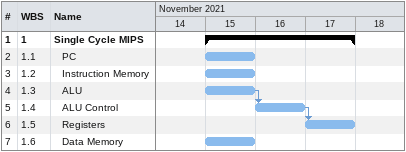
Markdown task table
| ID | WBS | Task | Start | Finish | Predecessors |
|---|---|---|---|---|---|
| 1 | 1 | **Single Cycle MIPS** | 2021-11-15 | 2021-11-17 |  |
| 2 | 1.1 | PC | 2021-11-15 | 2021-11-15 |  |
| 3 | 1.2 | Instruction Memory | 2021-11-15 | 2021-11-15 |  |
| 4 | 1.3 | ALU | 2021-11-15 | 2021-11-15 |  |
| 5 | 1.4 | ALU Control | 2021-11-16 | 2021-11-16 | 4 |
| 6 | 1.5 | Registers | 2021-11-17 | 2021-11-17 | 5 |
| 7 | 1.6 | Data Memory | 2021-11-15 | 2021-11-15 |  |
